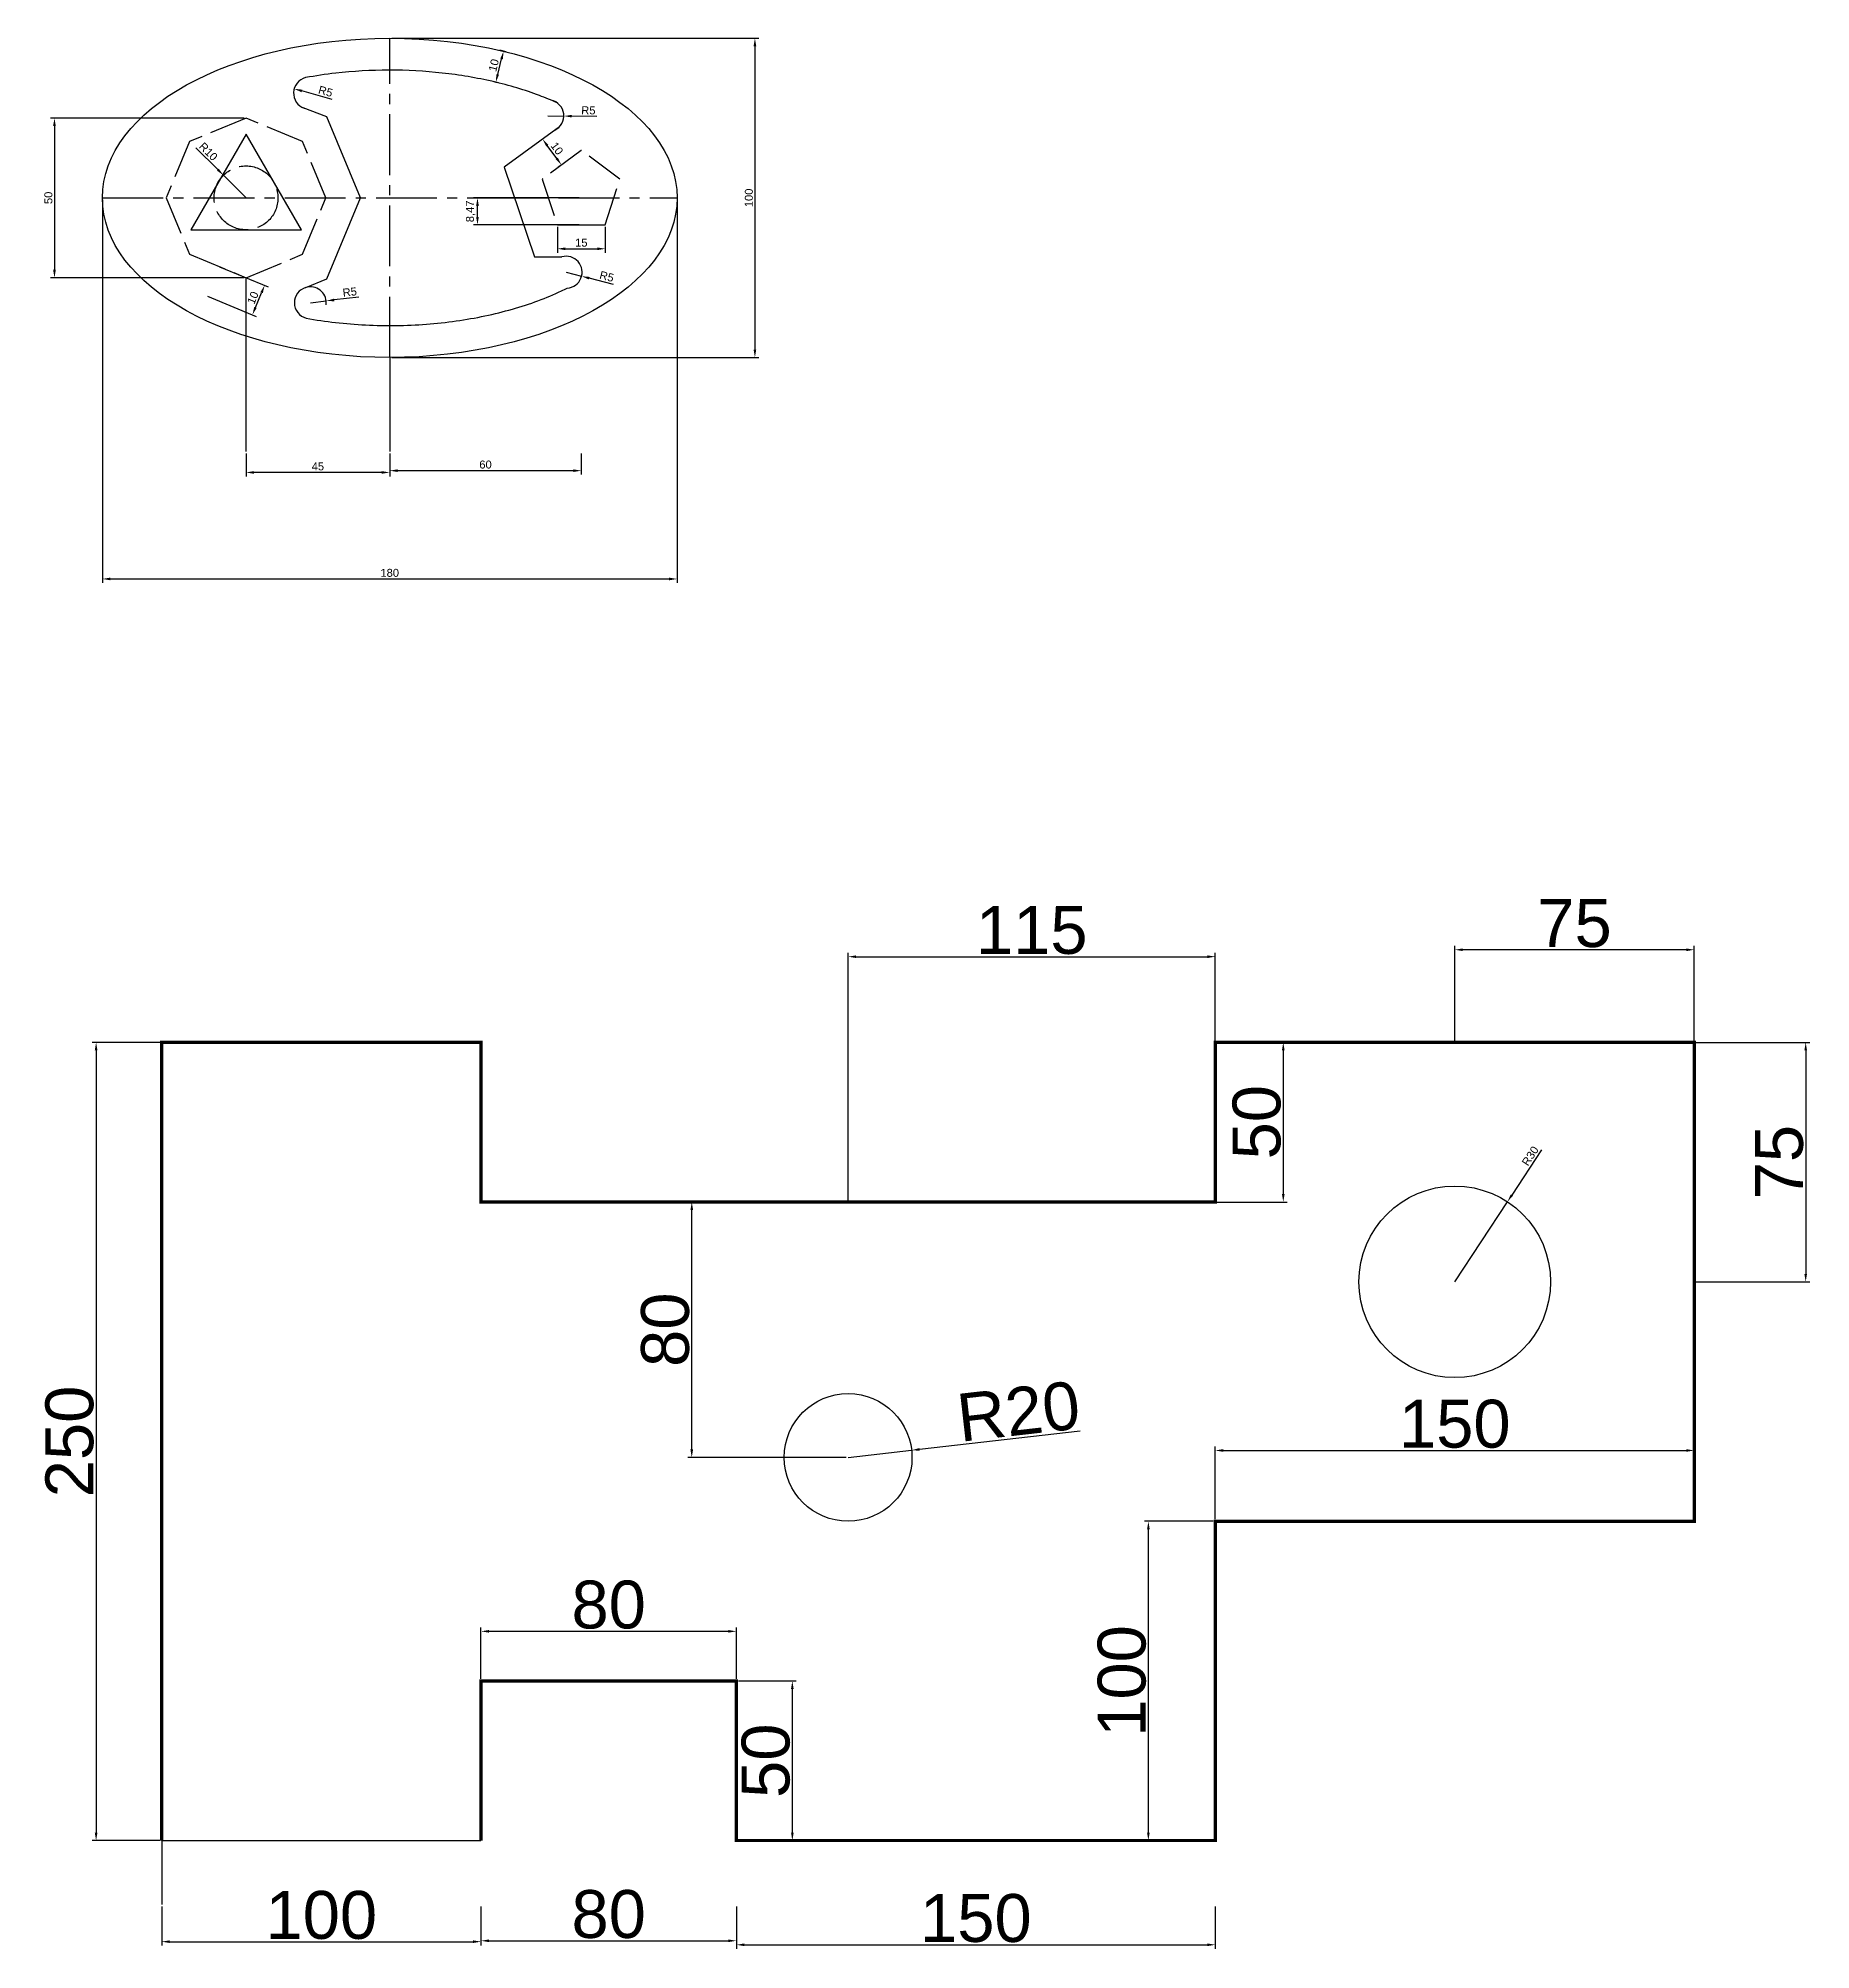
# Model space of a CAD drawing. Header units: millimetres. Extents: x 732 to 2493, y -1056 to 2615.
# Drawn here: x 1571 to 2126, y 1545 to 2144 of the extents above; entities that cross this region are included whole.
import ezdxf

# ---------------------------------------------------------------- set-up
doc = ezdxf.new("R2010")
doc.units = ezdxf.units.MM
doc.linetypes.add('ACAD_ISO02W100', pattern=[15, 12, -3])
doc.linetypes.add('CENTER2', pattern=[28.575, 19.05, -3.175, 3.175, -3.175])
doc.layers.add('Layer2', color=7, linetype='Continuous')
doc.styles.get("Standard").update_dxf_attribs({"font": 'arial.ttf'})
doc.dimstyles.new('ISO-25', dxfattribs={"dimtxt": 2.5, "dimasz": 2.5, "dimexe": 1.25, "dimexo": 0.625, "dimtad": 1, "dimtxsty": 'Standard', "dimcen": 2.5, "dimadec": 0, "dimazin": 0, "dimtfac": 1, "dimtmove": 0, "dimatfit": 3, "dimfxl": 1, "dimarcsym": 0})

# ---------------------------------------------------------------- blocks, each defined once
blk = doc.blocks.new('*D111')
at = {"layer": 'Defpoints', "color": 0, "transparency": 16777216}
for p in [(1636.24, 2014.57), (1681.24, 2014.57), (1636.24, 2008)]:
    blk.add_point(p, dxfattribs=at)
at = {"layer": 'Layer2', "color": 0, "lineweight": -2, "transparency": 16777216}
for p, q in [((1636.24, 2013.94), (1636.24, 2006.75)), ((1681.24, 2013.94), (1681.24, 2006.75)), ((1678.74, 2008), (1638.74, 2008))]:
    blk.add_line(p, q, dxfattribs=at)
at = {"layer": 'Layer2', "color": 0, "transparency": 16777216}
for points in [[(1638.74, 2008.41), (1638.74, 2007.58), (1636.24, 2008)], [(1678.74, 2008.41), (1678.74, 2007.58), (1681.24, 2008)]]:
    blk.add_solid(points, dxfattribs=at)
at = {"layer": 'Layer2', "color": 0, "transparency": 16777216, "insert": (1658.74, 2009.89), "char_height": 2.5, "attachment_point": 5}
blk.add_mtext('45', dxfattribs=at)
blk = doc.blocks.new('*D112')
at = {"layer": 'Defpoints', "color": 0, "transparency": 16777216}
for p in [(1681.24, 2014.57), (1741.24, 2014.57), (1741.24, 2008.56)]:
    blk.add_point(p, dxfattribs=at)
at = {"layer": 'Layer2', "color": 0, "lineweight": -2, "transparency": 16777216}
for p, q in [((1681.24, 2013.94), (1681.24, 2007.31)), ((1741.24, 2013.94), (1741.24, 2007.31)), ((1683.74, 2008.56), (1738.74, 2008.56))]:
    blk.add_line(p, q, dxfattribs=at)
at = {"layer": 'Layer2', "color": 0, "transparency": 16777216}
for points in [[(1683.74, 2008.98), (1683.74, 2008.14), (1681.24, 2008.56)], [(1738.74, 2008.98), (1738.74, 2008.14), (1741.24, 2008.56)]]:
    blk.add_solid(points, dxfattribs=at)
at = {"layer": 'Layer2', "color": 0, "transparency": 16777216, "insert": (1711.24, 2010.46), "char_height": 2.5, "attachment_point": 5}
blk.add_mtext('60', dxfattribs=at)
blk = doc.blocks.new('*D113')
at = {"layer": 'Defpoints', "color": 0, "transparency": 16777216}
for p in [(1681.24, 2144), (1681.24, 2044), (1795.62, 2044)]:
    blk.add_point(p, dxfattribs=at)
at = {"layer": 'Layer2', "color": 0, "lineweight": -2, "transparency": 16777216}
for p, q in [((1681.87, 2144), (1796.87, 2144)), ((1795.62, 2141.5), (1795.62, 2046.5)), ((1681.87, 2044), (1796.87, 2044))]:
    blk.add_line(p, q, dxfattribs=at)
at = {"layer": 'Layer2', "color": 0, "transparency": 16777216}
for points in [[(1795.2, 2141.5), (1796.04, 2141.5), (1795.62, 2144)], [(1795.2, 2046.5), (1796.04, 2046.5), (1795.62, 2044)]]:
    blk.add_solid(points, dxfattribs=at)
at = {"layer": 'Layer2', "color": 0, "transparency": 16777216, "insert": (1793.72, 2094), "char_height": 2.5, "attachment_point": 5, "rotation": 90}
blk.add_mtext('100', dxfattribs=at)
blk = doc.blocks.new('*D114')
at = {"layer": 'Defpoints', "color": 0, "transparency": 16777216}
for p in [(1591.24, 2094), (1771.24, 2094), (1771.24, 1974.64)]:
    blk.add_point(p, dxfattribs=at)
at = {"layer": 'Layer2', "color": 0, "lineweight": -2, "transparency": 16777216}
for p, q in [((1591.24, 2093.38), (1591.24, 1973.39)), ((1771.24, 2093.38), (1771.24, 1973.39)), ((1593.74, 1974.64), (1768.74, 1974.64))]:
    blk.add_line(p, q, dxfattribs=at)
at = {"layer": 'Layer2', "color": 0, "transparency": 16777216}
for points in [[(1593.74, 1975.06), (1593.74, 1974.22), (1591.24, 1974.64)], [(1768.74, 1975.06), (1768.74, 1974.22), (1771.24, 1974.64)]]:
    blk.add_solid(points, dxfattribs=at)
at = {"layer": 'Layer2', "color": 0, "transparency": 16777216, "insert": (1681.24, 1976.54), "char_height": 2.5, "attachment_point": 5}
blk.add_mtext('180', dxfattribs=at)
blk = doc.blocks.new('*D115')
at = {"layer": 'Defpoints', "color": 0, "transparency": 16777216}
for p in [(1636.24, 2119), (1576.24, 2069), (1636.24, 2069)]:
    blk.add_point(p, dxfattribs=at)
at = {"layer": 'Layer2', "color": 0, "lineweight": -2, "transparency": 16777216}
for p, q in [((1635.62, 2119), (1574.99, 2119)), ((1576.24, 2116.5), (1576.24, 2071.5)), ((1635.62, 2069), (1574.99, 2069))]:
    blk.add_line(p, q, dxfattribs=at)
at = {"layer": 'Layer2', "color": 0, "transparency": 16777216}
for points in [[(1575.82, 2116.5), (1576.66, 2116.5), (1576.24, 2119)], [(1575.82, 2071.5), (1576.66, 2071.5), (1576.24, 2069)]]:
    blk.add_solid(points, dxfattribs=at)
at = {"layer": 'Layer2', "color": 0, "transparency": 16777216, "insert": (1574.34, 2094), "char_height": 2.5, "attachment_point": 5, "rotation": 90}
blk.add_mtext('50', dxfattribs=at)
blk = doc.blocks.new('*D116')
at = {"layer": 'Defpoints', "color": 0, "transparency": 16777216}
for p in [(1733.74, 2085.53), (1748.74, 2085.53), (1748.74, 2078.06)]:
    blk.add_point(p, dxfattribs=at)
at = {"layer": 'Layer2', "color": 0, "lineweight": -2, "transparency": 16777216}
for p, q in [((1733.74, 2084.91), (1733.74, 2076.81)), ((1748.74, 2084.91), (1748.74, 2076.81)), ((1736.24, 2078.06), (1746.24, 2078.06))]:
    blk.add_line(p, q, dxfattribs=at)
at = {"layer": 'Layer2', "color": 0, "transparency": 16777216}
for points in [[(1736.24, 2078.48), (1736.24, 2077.64), (1733.74, 2078.06)], [(1746.24, 2078.48), (1746.24, 2077.64), (1748.74, 2078.06)]]:
    blk.add_solid(points, dxfattribs=at)
at = {"layer": 'Layer2', "color": 0, "transparency": 16777216, "insert": (1741.24, 2079.96), "char_height": 2.5, "attachment_point": 5}
blk.add_mtext('15', dxfattribs=at)
blk = doc.blocks.new('*D117')
at = {"layer": 'Defpoints', "color": 0, "transparency": 16777216}
for p in [(1729.12, 2112.4), (1729.17, 2112.44), (1735.09, 2104.38)]:
    blk.add_point(p, dxfattribs=at)
at = {"layer": 'Layer2', "color": 0, "lineweight": -2, "transparency": 16777216}
for p, q in [((1728.67, 2112.07), (1728.11, 2111.66)), ((1733.55, 2106.35), (1730.6, 2110.38)), ((1734.58, 2104.01), (1734.03, 2103.6))]:
    blk.add_line(p, q, dxfattribs=at)
at = {"layer": 'Layer2', "color": 0, "transparency": 16777216}
for points in [[(1730.93, 2110.63), (1730.26, 2110.14), (1729.12, 2112.4)], [(1733.89, 2106.6), (1733.22, 2106.1), (1735.03, 2104.34)]]:
    blk.add_solid(points, dxfattribs=at)
at = {"layer": 'Layer2', "color": 0, "transparency": 16777216, "insert": (1733.61, 2109.49), "char_height": 2.5, "attachment_point": 5, "rotation": 306.27246}
blk.add_mtext('10', dxfattribs=at)
blk = doc.blocks.new('*D118')
at = {"layer": 'Defpoints', "color": 0, "transparency": 16777216}
for p in [(1716.89, 2139.92), (1718.36, 2139.55), (1715.92, 2129.85)]:
    blk.add_point(p, dxfattribs=at)
at = {"layer": 'Layer2', "color": 0, "lineweight": -2, "transparency": 16777216}
for p, q in [((1715.06, 2132.65), (1716.28, 2137.5)), ((1717.75, 2139.7), (1715.68, 2140.23)), ((1715.32, 2130.01), (1713.24, 2130.53))]:
    blk.add_line(p, q, dxfattribs=at)
at = {"layer": 'Layer2', "color": 0, "transparency": 16777216}
for points in [[(1715.88, 2137.6), (1716.68, 2137.4), (1716.89, 2139.92)], [(1714.66, 2132.75), (1715.46, 2132.55), (1714.45, 2130.22)]]:
    blk.add_solid(points, dxfattribs=at)
at = {"layer": 'Layer2', "color": 0, "transparency": 16777216, "insert": (1713.83, 2135.54), "char_height": 2.5, "attachment_point": 5, "rotation": 75.88169}
blk.add_mtext('10', dxfattribs=at)
blk = doc.blocks.new('*D119')
at = {"layer": 'Defpoints', "color": 0, "transparency": 16777216}
for p in [(1627.4, 2072.66), (1642.05, 2066.6), (1623.58, 2063.43)]:
    blk.add_point(p, dxfattribs=at)
at = {"layer": 'Layer2', "color": 0, "lineweight": -2, "transparency": 16777216}
for p, q in [((1627.98, 2072.43), (1643.21, 2066.12)), ((1624.15, 2063.19), (1639.38, 2056.88)), ((1639.18, 2059.67), (1641.1, 2064.29))]:
    blk.add_line(p, q, dxfattribs=at)
at = {"layer": 'Layer2', "color": 0, "transparency": 16777216}
for points in [[(1640.71, 2064.45), (1641.48, 2064.13), (1642.05, 2066.6)], [(1638.8, 2059.83), (1639.57, 2059.51), (1638.23, 2057.36)]]:
    blk.add_solid(points, dxfattribs=at)
at = {"layer": 'Layer2', "color": 0, "transparency": 16777216, "insert": (1638.38, 2062.7), "char_height": 2.5, "attachment_point": 5, "rotation": 67.5}
blk.add_mtext('10', dxfattribs=at)
blk = doc.blocks.new('*D120')
at = {"layer": 'Defpoints', "color": 0, "transparency": 16777216}
for p in [(1629.17, 2101.08), (1636.24, 2094)]:
    blk.add_point(p, dxfattribs=at)
at = {"layer": 'Layer2', "color": 0, "lineweight": -2, "transparency": 16777216}
for p, q in [((1620.54, 2109.72), (1627.41, 2102.85)), ((1636.24, 2094), (1629.17, 2101.08))]:
    blk.add_line(p, q, dxfattribs=at)
at = {"layer": 'Layer2', "color": 0, "transparency": 16777216}
blk.add_solid([(1627.7, 2103.14), (1627.11, 2102.55), (1629.17, 2101.08)], dxfattribs=at)
at = {"layer": 'Layer2', "color": 0, "transparency": 16777216, "insert": (1624.43, 2108.51), "char_height": 2.5, "attachment_point": 5, "rotation": 314.97334}
blk.add_mtext('R10', dxfattribs=at)
blk = doc.blocks.new('*D121')
at = {"layer": 'Defpoints', "color": 0, "transparency": 16777216}
for p in [(1651.32, 2128.17), (1656.13, 2126.81)]:
    blk.add_point(p, dxfattribs=at)
at = {"layer": 'Layer2', "color": 0, "lineweight": -2, "transparency": 16777216}
blk.add_line((1663.18, 2124.82), (1653.73, 2127.49), dxfattribs=at)
at = {"layer": 'Layer2', "color": 0, "transparency": 16777216}
blk.add_solid([(1653.84, 2127.89), (1653.61, 2127.09), (1651.32, 2128.17)], dxfattribs=at)
at = {"layer": 'Layer2', "color": 0, "transparency": 16777216, "insert": (1661.15, 2127.36), "char_height": 2.5, "attachment_point": 5, "rotation": 344.19368}
blk.add_mtext('R5', dxfattribs=at)
blk = doc.blocks.new('*D122')
at = {"layer": 'Defpoints', "color": 0, "transparency": 16777216}
for p in [(1656.38, 2061.15), (1661.35, 2061.73)]:
    blk.add_point(p, dxfattribs=at)
at = {"layer": 'Layer2', "color": 0, "lineweight": -2, "transparency": 16777216}
for p, q in [((1656.38, 2061.15), (1661.35, 2061.73)), ((1671.58, 2062.93), (1663.83, 2062.02))]:
    blk.add_line(p, q, dxfattribs=at)
blk.add_arc((1656.38, 2061.15), 5, 352.36739, 98.7793, dxfattribs=at)
at = {"layer": 'Layer2', "color": 0, "transparency": 16777216}
blk.add_solid([(1663.78, 2062.43), (1663.88, 2061.61), (1661.35, 2061.73)], dxfattribs=at)
at = {"layer": 'Layer2', "color": 0, "transparency": 16777216, "insert": (1668.72, 2064.5), "char_height": 2.5, "attachment_point": 5, "rotation": 6.69134}
blk.add_mtext('R5', dxfattribs=at)
blk = doc.blocks.new('*D123')
at = {"layer": 'Defpoints', "color": 0, "transparency": 16777216}
for p in [(1708.72, 2094), (1741.24, 2094), (1741.24, 2085.53)]:
    blk.add_point(p, dxfattribs=at)
at = {"layer": 'Layer2', "color": 0, "lineweight": -2, "transparency": 16777216}
for p, q in [((1740.62, 2094), (1707.47, 2094)), ((1708.72, 2088.03), (1708.72, 2091.5)), ((1740.62, 2085.53), (1707.47, 2085.53))]:
    blk.add_line(p, q, dxfattribs=at)
at = {"layer": 'Layer2', "color": 0, "transparency": 16777216}
for points in [[(1708.31, 2091.5), (1709.14, 2091.5), (1708.72, 2094)], [(1708.31, 2088.03), (1709.14, 2088.03), (1708.72, 2085.53)]]:
    blk.add_solid(points, dxfattribs=at)
at = {"layer": 'Layer2', "color": 0, "transparency": 16777216, "insert": (1706.6, 2089.77), "char_height": 2.5, "attachment_point": 5, "rotation": 90}
blk.add_mtext('8,47', dxfattribs=at)
blk = doc.blocks.new('*D124')
at = {"layer": 'Defpoints', "color": 0, "transparency": 16777216}
for p in [(1736.49, 2070.71), (1741.33, 2069.46)]:
    blk.add_point(p, dxfattribs=at)
at = {"layer": 'Layer2', "color": 0, "lineweight": -2, "transparency": 16777216}
for p, q in [((1736.49, 2070.71), (1741.33, 2069.46)), ((1751.31, 2066.89), (1743.75, 2068.84))]:
    blk.add_line(p, q, dxfattribs=at)
at = {"layer": 'Layer2', "color": 0, "transparency": 16777216}
blk.add_solid([(1743.86, 2069.24), (1743.65, 2068.43), (1741.33, 2069.46)], dxfattribs=at)
at = {"layer": 'Layer2', "color": 0, "transparency": 16777216, "insert": (1749.22, 2069.39), "char_height": 2.5, "attachment_point": 5, "rotation": 345.5285}
blk.add_mtext('R5', dxfattribs=at)
blk = doc.blocks.new('*D125')
at = {"layer": 'Defpoints', "color": 0, "transparency": 16777216}
for p in [(1730.78, 2119.71), (1735.78, 2119.63)]:
    blk.add_point(p, dxfattribs=at)
at = {"layer": 'Layer2', "color": 0, "lineweight": -2, "transparency": 16777216}
for p, q in [((1730.78, 2119.71), (1735.78, 2119.63)), ((1746.07, 2119.46), (1738.28, 2119.58))]:
    blk.add_line(p, q, dxfattribs=at)
at = {"layer": 'Layer2', "color": 0, "transparency": 16777216}
blk.add_solid([(1738.28, 2120), (1738.27, 2119.17), (1735.78, 2119.63)], dxfattribs=at)
at = {"layer": 'Layer2', "color": 0, "transparency": 16777216, "insert": (1743.46, 2121.4), "char_height": 2.5, "attachment_point": 5, "rotation": 359.06805}
blk.add_mtext('R5', dxfattribs=at)
blk = doc.blocks.new('*D126')
at = {"color": 0, "lineweight": -2, "transparency": 16777216}
for p, q in [((2014.82, 1830.12), (2014.82, 1859.75)), ((2087.32, 1858.5), (2017.32, 1858.5)), ((2089.82, 1830.12), (2089.82, 1859.75))]:
    blk.add_line(p, q, dxfattribs=at)
at = {"color": 0, "transparency": 16777216}
for points in [[(2017.32, 1858.91), (2017.32, 1858.08), (2014.82, 1858.5)], [(2087.32, 1858.91), (2087.32, 1858.08), (2089.82, 1858.5)]]:
    blk.add_solid(points, dxfattribs=at)
at = {"layer": 'Defpoints', "color": 0, "transparency": 16777216}
for p in [(2014.82, 1858.5), (2014.82, 1829.49), (2089.82, 1829.49)]:
    blk.add_point(p, dxfattribs=at)
at = {"color": 0, "transparency": 16777216, "insert": (2052.32, 1866.75), "char_height": 15, "attachment_point": 5}
blk.add_mtext('75', dxfattribs=at)
blk = doc.blocks.new('*D127')
at = {"color": 0, "lineweight": -2, "transparency": 16777216}
for p, q in [((2090.44, 1829.49), (2125.97, 1829.49)), ((2124.72, 1826.99), (2124.72, 1756.99)), ((2090.44, 1754.49), (2125.97, 1754.49))]:
    blk.add_line(p, q, dxfattribs=at)
at = {"color": 0, "transparency": 16777216}
for points in [[(2124.31, 1826.99), (2125.14, 1826.99), (2124.72, 1829.49)], [(2124.31, 1756.99), (2125.14, 1756.99), (2124.72, 1754.49)]]:
    blk.add_solid(points, dxfattribs=at)
at = {"layer": 'Defpoints', "color": 0, "transparency": 16777216}
for p in [(2089.82, 1829.49), (2089.82, 1754.49), (2124.72, 1754.49)]:
    blk.add_point(p, dxfattribs=at)
at = {"color": 0, "transparency": 16777216, "insert": (2116.47, 1791.99), "char_height": 15, "attachment_point": 5, "rotation": 90}
blk.add_mtext('75', dxfattribs=at)
blk = doc.blocks.new('*D128')
at = {"color": 0, "lineweight": -2, "transparency": 16777216}
for p, q in [((1939.19, 1679.49), (1917.6, 1679.49)), ((1918.85, 1581.99), (1918.85, 1676.99)), ((1939.19, 1579.49), (1917.6, 1579.49))]:
    blk.add_line(p, q, dxfattribs=at)
at = {"color": 0, "transparency": 16777216}
for points in [[(1918.44, 1676.99), (1919.27, 1676.99), (1918.85, 1679.49)], [(1918.44, 1581.99), (1919.27, 1581.99), (1918.85, 1579.49)]]:
    blk.add_solid(points, dxfattribs=at)
at = {"layer": 'Defpoints', "color": 0, "transparency": 16777216}
for p in [(1918.85, 1679.49), (1939.82, 1679.49), (1939.82, 1579.49)]:
    blk.add_point(p, dxfattribs=at)
at = {"color": 0, "transparency": 16777216, "insert": (1910.57, 1629.49), "char_height": 15, "attachment_point": 5, "rotation": 90}
blk.add_mtext('100', dxfattribs=at)
blk = doc.blocks.new('*D129')
at = {"color": 0, "lineweight": -2, "transparency": 16777216}
for p, q in [((1939.82, 1680.12), (1939.82, 1702.92)), ((1942.32, 1701.67), (2087.32, 1701.67)), ((2089.82, 1680.12), (2089.82, 1702.92))]:
    blk.add_line(p, q, dxfattribs=at)
at = {"color": 0, "transparency": 16777216}
for points in [[(1942.32, 1702.09), (1942.32, 1701.25), (1939.82, 1701.67)], [(2087.32, 1702.09), (2087.32, 1701.25), (2089.82, 1701.67)]]:
    blk.add_solid(points, dxfattribs=at)
at = {"layer": 'Defpoints', "color": 0, "transparency": 16777216}
for p in [(2089.82, 1701.67), (1939.82, 1679.49), (2089.82, 1679.49)]:
    blk.add_point(p, dxfattribs=at)
at = {"color": 0, "transparency": 16777216, "insert": (2014.82, 1709.95), "char_height": 15, "attachment_point": 5}
blk.add_mtext('150', dxfattribs=at)
blk = doc.blocks.new('*D130')
at = {"color": 0, "lineweight": -2, "transparency": 16777216}
for p, q in [((1940.44, 1829.49), (1962.35, 1829.49)), ((1961.1, 1826.99), (1961.1, 1781.99)), ((1940.44, 1779.49), (1962.35, 1779.49))]:
    blk.add_line(p, q, dxfattribs=at)
at = {"color": 0, "transparency": 16777216}
for points in [[(1960.69, 1826.99), (1961.52, 1826.99), (1961.1, 1829.49)], [(1960.69, 1781.99), (1961.52, 1781.99), (1961.1, 1779.49)]]:
    blk.add_solid(points, dxfattribs=at)
at = {"layer": 'Defpoints', "color": 0, "transparency": 16777216}
for p in [(1939.82, 1829.49), (1939.82, 1779.49), (1961.1, 1779.49)]:
    blk.add_point(p, dxfattribs=at)
at = {"color": 0, "transparency": 16777216, "insert": (1952.82, 1804.49), "char_height": 15, "attachment_point": 5, "rotation": 90}
blk.add_mtext('50', dxfattribs=at)
blk = doc.blocks.new('*D131')
at = {"color": 0, "lineweight": -2, "transparency": 16777216}
for p, q in [((1609.82, 1558.87), (1609.82, 1546.57)), ((1709.82, 1558.87), (1709.82, 1546.57)), ((1612.32, 1547.82), (1707.32, 1547.82))]:
    blk.add_line(p, q, dxfattribs=at)
at = {"color": 0, "transparency": 16777216}
for points in [[(1612.32, 1548.24), (1612.32, 1547.4), (1609.82, 1547.82)], [(1707.32, 1548.24), (1707.32, 1547.4), (1709.82, 1547.82)]]:
    blk.add_solid(points, dxfattribs=at)
at = {"layer": 'Defpoints', "color": 0, "transparency": 16777216}
for p in [(1609.82, 1559.49), (1709.82, 1559.49), (1709.82, 1547.82)]:
    blk.add_point(p, dxfattribs=at)
at = {"color": 0, "transparency": 16777216, "insert": (1659.82, 1556.1), "char_height": 15, "attachment_point": 5}
blk.add_mtext('100', dxfattribs=at)
blk = doc.blocks.new('*D132')
at = {"color": 0, "lineweight": -2, "transparency": 16777216}
for p, q in [((1709.82, 1558.87), (1709.82, 1546.85)), ((1789.82, 1558.87), (1789.82, 1546.85)), ((1712.32, 1548.1), (1787.32, 1548.1))]:
    blk.add_line(p, q, dxfattribs=at)
at = {"color": 0, "transparency": 16777216}
for points in [[(1712.32, 1548.51), (1712.32, 1547.68), (1709.82, 1548.1)], [(1787.32, 1548.51), (1787.32, 1547.68), (1789.82, 1548.1)]]:
    blk.add_solid(points, dxfattribs=at)
at = {"layer": 'Defpoints', "color": 0, "transparency": 16777216}
for p in [(1709.82, 1559.49), (1789.82, 1559.49), (1789.82, 1548.1)]:
    blk.add_point(p, dxfattribs=at)
at = {"color": 0, "transparency": 16777216, "insert": (1749.82, 1556.38), "char_height": 15, "attachment_point": 5}
blk.add_mtext('80', dxfattribs=at)
blk = doc.blocks.new('*D133')
at = {"color": 0, "lineweight": -2, "transparency": 16777216}
for p, q in [((1789.82, 1558.87), (1789.82, 1545.59)), ((1939.82, 1558.87), (1939.82, 1545.59)), ((1792.32, 1546.84), (1937.32, 1546.84))]:
    blk.add_line(p, q, dxfattribs=at)
at = {"color": 0, "transparency": 16777216}
for points in [[(1792.32, 1547.26), (1792.32, 1546.43), (1789.82, 1546.84)], [(1937.32, 1547.26), (1937.32, 1546.43), (1939.82, 1546.84)]]:
    blk.add_solid(points, dxfattribs=at)
at = {"layer": 'Defpoints', "color": 0, "transparency": 16777216}
for p in [(1789.82, 1559.49), (1939.82, 1559.49), (1939.82, 1546.84)]:
    blk.add_point(p, dxfattribs=at)
at = {"color": 0, "transparency": 16777216, "insert": (1864.82, 1555.13), "char_height": 15, "attachment_point": 5}
blk.add_mtext('150', dxfattribs=at)
blk = doc.blocks.new('*D134')
at = {"color": 0, "lineweight": -2, "transparency": 16777216}
for p, q in [((1790.44, 1629.49), (1808.59, 1629.49)), ((1807.34, 1581.99), (1807.34, 1626.99)), ((1790.44, 1579.49), (1808.59, 1579.49))]:
    blk.add_line(p, q, dxfattribs=at)
at = {"color": 0, "transparency": 16777216}
for points in [[(1806.93, 1626.99), (1807.76, 1626.99), (1807.34, 1629.49)], [(1806.93, 1581.99), (1807.76, 1581.99), (1807.34, 1579.49)]]:
    blk.add_solid(points, dxfattribs=at)
at = {"layer": 'Defpoints', "color": 0, "transparency": 16777216}
for p in [(1789.82, 1629.49), (1807.34, 1629.49), (1789.82, 1579.49)]:
    blk.add_point(p, dxfattribs=at)
at = {"color": 0, "transparency": 16777216, "insert": (1799.06, 1604.49), "char_height": 15, "attachment_point": 5, "rotation": 90}
blk.add_mtext('50', dxfattribs=at)
blk = doc.blocks.new('*D135')
at = {"color": 0, "lineweight": -2, "transparency": 16777216}
for p, q in [((1709.82, 1630.12), (1709.82, 1646.27)), ((1787.32, 1645.02), (1712.32, 1645.02)), ((1789.82, 1630.12), (1789.82, 1646.27))]:
    blk.add_line(p, q, dxfattribs=at)
at = {"color": 0, "transparency": 16777216}
for points in [[(1712.32, 1645.44), (1712.32, 1644.61), (1709.82, 1645.02)], [(1787.32, 1645.44), (1787.32, 1644.61), (1789.82, 1645.02)]]:
    blk.add_solid(points, dxfattribs=at)
at = {"layer": 'Defpoints', "color": 0, "transparency": 16777216}
for p in [(1709.82, 1645.02), (1709.82, 1629.49), (1789.82, 1629.49)]:
    blk.add_point(p, dxfattribs=at)
at = {"color": 0, "transparency": 16777216, "insert": (1749.82, 1653.31), "char_height": 15, "attachment_point": 5}
blk.add_mtext('80', dxfattribs=at)
blk = doc.blocks.new('*D136')
at = {"color": 0, "lineweight": -2, "transparency": 16777216}
for p, q in [((1609.19, 1829.49), (1588.03, 1829.49)), ((1589.28, 1826.99), (1589.28, 1581.99)), ((1609.19, 1579.49), (1588.03, 1579.49))]:
    blk.add_line(p, q, dxfattribs=at)
at = {"color": 0, "transparency": 16777216}
for points in [[(1588.86, 1826.99), (1589.7, 1826.99), (1589.28, 1829.49)], [(1588.86, 1581.99), (1589.7, 1581.99), (1589.28, 1579.49)]]:
    blk.add_solid(points, dxfattribs=at)
at = {"layer": 'Defpoints', "color": 0, "transparency": 16777216}
for p in [(1609.82, 1829.49), (1589.28, 1579.49), (1609.82, 1579.49)]:
    blk.add_point(p, dxfattribs=at)
at = {"color": 0, "transparency": 16777216, "insert": (1581, 1704.49), "char_height": 15, "attachment_point": 5, "rotation": 90}
blk.add_mtext('250', dxfattribs=at)
blk = doc.blocks.new('*D137')
at = {"layer": 'Defpoints', "color": 0, "transparency": 16777216}
for p in [(1844.69, 1701.74), (1824.82, 1699.49)]:
    blk.add_point(p, dxfattribs=at)
at = {"layer": 'Layer2', "color": 0, "lineweight": -2, "transparency": 16777216}
for p, q in [((1897.51, 1707.71), (1847.18, 1702.02)), ((1824.82, 1699.49), (1844.69, 1701.74))]:
    blk.add_line(p, q, dxfattribs=at)
at = {"layer": 'Layer2', "color": 0, "transparency": 16777216}
blk.add_solid([(1847.13, 1702.43), (1847.22, 1701.6), (1844.69, 1701.74)], dxfattribs=at)
at = {"layer": 'Layer2', "color": 0, "transparency": 16777216, "insert": (1878.17, 1713.86), "char_height": 15, "attachment_point": 5, "rotation": 6.44912}
blk.add_mtext('R20', dxfattribs=at)
blk = doc.blocks.new('*D138')
at = {"layer": 'Defpoints', "color": 0, "transparency": 16777216}
for p in [(2031.3, 1779.56), (2014.82, 1754.49)]:
    blk.add_point(p, dxfattribs=at)
at = {"layer": 'Layer2', "color": 0, "lineweight": -2, "transparency": 16777216}
for p, q in [((2042.03, 1795.87), (2032.68, 1781.65)), ((2014.82, 1754.49), (2031.3, 1779.56))]:
    blk.add_line(p, q, dxfattribs=at)
at = {"layer": 'Layer2', "color": 0, "transparency": 16777216}
blk.add_solid([(2032.33, 1781.87), (2033.02, 1781.42), (2031.3, 1779.56)], dxfattribs=at)
at = {"layer": 'Layer2', "color": 0, "transparency": 16777216, "insert": (2038.46, 1793.91), "char_height": 2.5, "attachment_point": 5, "rotation": 56.67282}
blk.add_mtext('R30', dxfattribs=at)
blk = doc.blocks.new('*D139')
at = {"layer": 'Defpoints', "color": 0, "transparency": 16777216}
for p in [(1775.84, 1779.49), (1824.82, 1779.49), (1824.82, 1699.49)]:
    blk.add_point(p, dxfattribs=at)
at = {"layer": 'Layer2', "color": 0, "lineweight": -2, "transparency": 16777216}
for p, q in [((1824.19, 1779.49), (1774.59, 1779.49)), ((1775.84, 1701.99), (1775.84, 1776.99)), ((1824.19, 1699.49), (1774.59, 1699.49))]:
    blk.add_line(p, q, dxfattribs=at)
at = {"layer": 'Layer2', "color": 0, "transparency": 16777216}
for points in [[(1775.42, 1776.99), (1776.26, 1776.99), (1775.84, 1779.49)], [(1775.42, 1701.99), (1776.26, 1701.99), (1775.84, 1699.49)]]:
    blk.add_solid(points, dxfattribs=at)
at = {"layer": 'Layer2', "color": 0, "transparency": 16777216, "insert": (1767.56, 1739.49), "char_height": 15, "attachment_point": 5, "rotation": 90}
blk.add_mtext('80', dxfattribs=at)
blk = doc.blocks.new('*D140')
at = {"layer": 'Defpoints', "color": 0, "transparency": 16777216}
for p in [(1939.82, 1856.33), (1824.82, 1779.49), (1939.82, 1779.49)]:
    blk.add_point(p, dxfattribs=at)
at = {"layer": 'Layer2', "color": 0, "lineweight": -2, "transparency": 16777216}
for p, q in [((1824.82, 1780.12), (1824.82, 1857.58)), ((1827.32, 1856.33), (1937.32, 1856.33)), ((1939.82, 1780.12), (1939.82, 1857.58))]:
    blk.add_line(p, q, dxfattribs=at)
at = {"layer": 'Layer2', "color": 0, "transparency": 16777216}
for points in [[(1827.32, 1856.75), (1827.32, 1855.91), (1824.82, 1856.33)], [(1937.32, 1856.75), (1937.32, 1855.91), (1939.82, 1856.33)]]:
    blk.add_solid(points, dxfattribs=at)
at = {"layer": 'Layer2', "color": 0, "transparency": 16777216, "insert": (1882.32, 1864.61), "char_height": 15, "attachment_point": 5}
blk.add_mtext('115', dxfattribs=at)

msp = doc.modelspace()

# ---------------------------------------------------------------- linework, layer by layer
at = {"color": 0}
for q in [(1709.819, 1579.49), (1609.819, 1559.49)]:
    msp.add_line((1609.819, 1579.49), q, dxfattribs=at)
at = {"color": 0, "linetype": 'ByBlock', "const_width": 1}
msp.add_lwpolyline([(1709.819, 1579.49), (1709.819, 1629.49), (1789.819, 1629.49), (1789.819, 1579.49), (1939.819, 1579.49), (1939.819, 1679.49), (2089.819, 1679.49), (2089.819, 1829.49), (1939.819, 1829.49), (1939.819, 1779.49), (1709.819, 1779.49), (1709.819, 1829.49), (1609.819, 1829.49), (1609.819, 1579.49)], dxfattribs=at)
at = {"color": 0, "linetype": 'ByBlock'}
msp.add_circle((2014.819, 1754.49), 30, dxfattribs=at)
at = {"color": 0}
msp.add_circle((1824.819, 1699.49), 20, dxfattribs=at)
at = {"layer": 'Layer2', "color": 0, "linetype": 'CENTER2', "transparency": 33554457}
for p, q in [((1681.241, 2044.003), (1681.241, 2144.003)), ((1591.241, 2094.003), (1771.241, 2094.003))]:
    msp.add_line(p, q, dxfattribs=at)
at = {"layer": 'Layer2', "color": 0}
for p, q in [((1720.353, 2094.003), (1730.9, 2094.003)), ((1730.9, 2094.003), (1720.353, 2094.003)), ((1733.741, 2085.533), (1748.741, 2085.533)), ((1636.241, 2014.567), (1636.241, 2069.003)), ((1681.241, 2044.003), (1681.241, 2014.567))]:
    msp.add_line(p, q, dxfattribs=at)
for points in [[(1655.008, 2065.953), (1661.572, 2068.672), (1672.065, 2094.003), (1661.572, 2119.335), (1654.164, 2122.217)], [(1734.438, 2116.301), (1717.133, 2103.603), (1726.548, 2075.533), (1735.173, 2075.533)]]:
    msp.add_lwpolyline(points, dxfattribs=at)
at = {"layer": 'Layer2', "color": 0, "linetype": 'ACAD_ISO02W100', "transparency": 33554457}
for points in [[(1618.563, 2111.681), (1611.241, 2094.003), (1618.563, 2076.326), (1636.241, 2069.003), (1653.919, 2076.326), (1661.241, 2094.003), (1653.919, 2111.681), (1636.241, 2119.003)], [(1733.741, 2085.533), (1748.741, 2085.533), (1753.311, 2099.86), (1741.241, 2108.89), (1728.936, 2099.86)]]:
    msp.add_lwpolyline(points, close=True, dxfattribs=at)
at = {"layer": 'Layer2', "color": 0}
msp.add_lwpolyline([(1653.562, 2084.003), (1636.241, 2114.003), (1618.921, 2084.003)], close=True, dxfattribs=at)
at = {"layer": 'Layer2', "color": 0, "linetype": 'ACAD_ISO02W100', "transparency": 33554457}
msp.add_circle((1636.241, 2094.003), 10, dxfattribs=at)
at = {"layer": 'Layer2', "color": 0}
for centre, start, end in [((1656.132, 2126.813), 104.183582, 250.666781), ((1730.776, 2119.706), 295.468274, 78.08993), ((1736.493, 2070.711), 274.188513, 105.307688), ((1656.381, 2061.145), 105.941276, 255.291395)]:
    msp.add_arc(centre, 5, start, end, dxfattribs=at)
msp.add_ellipse((1681.241, 2094.003), major_axis=(90, 0), ratio=0.5555556, dxfattribs=at)
for points, knots in [([(1733.653, 2123.796), (1731.872, 2124.594), (1730.019, 2125.356), (1723.594, 2127.766), (1718.731, 2129.226), (1708.512, 2131.594), (1703.157, 2132.501), (1692.2, 2133.71), (1686.598, 2134.012), (1675.397, 2133.994), (1669.799, 2133.674), (1661.136, 2132.689), (1657.988, 2132.224), (1654.907, 2131.66)], [0.89209048, 0.89209048, 0.89209048, 0.89209048, 0.97677784, 0.97677784, 1.17574441, 1.17574441, 1.37471098, 1.37471098, 1.57367754, 1.57367754, 1.77264411, 1.77264411, 1.88870901, 1.88870901, 1.88870901, 1.88870901]), ([(1655.112, 2056.309), (1658.116, 2055.764), (1661.184, 2055.312), (1670.499, 2054.251), (1676.87, 2053.933), (1689.572, 2054.099), (1695.904, 2054.582), (1708.164, 2056.315), (1714.092, 2057.565), (1725.197, 2060.737), (1730.372, 2062.659), (1735.641, 2065.127), (1736.254, 2065.423), (1736.858, 2065.724)], [4.3970447, 4.3970447, 4.3970447, 4.3970447, 4.5101272, 4.5101272, 4.7358362, 4.7358362, 4.9615451, 4.9615451, 5.1872541, 5.1872541, 5.412963, 5.412963, 5.4432347, 5.4432347, 5.4432347, 5.4432347])]:
    msp.add_open_spline(points, degree=3, knots=knots, dxfattribs=at)

# ---------------------------------------------------------------- dimensions: what is measured, and where the dimension line sits
at = {"color": 152, "true_color": 0x2776bb}
for base, p1, p2, picture, middle in [((2014.819, 1858.495), (2089.819, 1829.49), (2014.819, 1829.49), '*D126', (2052.319, 1866.748)), ((2089.819, 1701.669), (1939.819, 1679.49), (2089.819, 1679.49), '*D129', (2014.819, 1709.953)), ((1709.819, 1645.023), (1789.819, 1629.49), (1709.819, 1629.49), '*D135', (1749.819, 1653.306)), ((1709.819, 1547.82), (1609.819, 1559.49), (1709.819, 1559.49), '*D131', (1659.819, 1556.103)), ((1789.819, 1548.097), (1709.819, 1559.49), (1789.819, 1559.49), '*D132', (1749.819, 1556.381)), ((1939.819, 1546.843), (1789.819, 1559.49), (1939.819, 1559.49), '*D133', (1864.819, 1555.127))]:
    dim = msp.add_linear_dim(base=base, p1=p1, p2=p2, dimstyle='ISO-25', override={"dimtxt": 15}, dxfattribs=at)
    dim.commit()
    dim.dimension.update_dxf_attribs({"geometry": picture, "text_midpoint": middle})
for base, p1, p2, picture, middle in [((1589.282, 1579.49), (1609.819, 1829.49), (1609.819, 1579.49), '*D136', (1580.998, 1704.49)), ((1961.104, 1779.49), (1939.819, 1829.49), (1939.819, 1779.49), '*D130', (1952.82, 1804.49)), ((2124.723, 1754.49), (2089.819, 1829.49), (2089.819, 1754.49), '*D127', (2116.471, 1791.99)), ((1918.853, 1679.49), (1939.819, 1579.49), (1939.819, 1679.49), '*D128', (1910.57, 1629.49)), ((1807.343, 1629.49), (1789.819, 1579.49), (1789.819, 1629.49), '*D134', (1799.059, 1604.49))]:
    dim = msp.add_linear_dim(base=base, p1=p1, p2=p2, angle=90, dimstyle='ISO-25', override={"dimtxt": 15}, dxfattribs=at)
    dim.commit()
    dim.dimension.update_dxf_attribs({"geometry": picture, "text_midpoint": middle})
at = {"layer": 'Layer2', "color": 152, "true_color": 0x2776bb}
for base, p1, p2, picture, middle in [((1795.62, 2044.003), (1681.241, 2144.003), (1681.241, 2044.003), '*D113', (1793.719, 2094.003)), ((1576.241, 2069.003), (1636.241, 2119.003), (1636.241, 2069.003), '*D115', (1574.339, 2094.003)), ((1708.725, 2094.003), (1741.241, 2085.533), (1741.241, 2094.003), '*D123', (1706.597, 2089.768))]:
    dim = msp.add_linear_dim(base=base, p1=p1, p2=p2, angle=90, dimstyle='ISO-25', dxfattribs=at)
    dim.commit()
    dim.dimension.update_dxf_attribs({"geometry": picture, "text_midpoint": middle})
for p1, p2, distance, picture, middle in [((1715.921, 2129.854), (1718.361, 2139.552), 1.517, '*D118', (1713.826, 2135.537)), ((1735.088, 2104.375), (1729.172, 2112.437), 0.067, '*D117', (1733.609, 2109.491)), ((1623.575, 2063.426), (1627.402, 2072.664), -15.857, '*D119', (1638.382, 2062.705))]:
    dim = msp.add_aligned_dim(p1=p1, p2=p2, distance=distance, dimstyle='ISO-25', dxfattribs=at)
    dim.commit()
    dim.dimension.update_dxf_attribs({"geometry": picture, "text_midpoint": middle})
for center, mpoint, picture, middle in [((1656.132, 2126.813), (1651.321, 2128.175), '*D121', (1660.63, 2125.539)), ((2014.819, 1754.49), (2031.302, 1779.557), '*D138', (2040.05, 1792.86))]:
    dim = msp.add_radius_dim(center=center, mpoint=mpoint, dimstyle='ISO-25', dxfattribs=at)
    dim.commit()
    dim.dimension.update_dxf_attribs({"geometry": picture, "text_midpoint": middle, "dimtype": 164})
for center, mpoint, picture, middle in [((1730.776, 2119.706), (1735.776, 2119.625), '*D125', (1743.456, 2121.397)), ((1636.241, 2094.003), (1629.173, 2101.078), '*D120', (1624.435, 2108.511)), ((1656.381, 2061.145), (1661.347, 2061.728), '*D122', (1668.724, 2064.502)), ((1736.493, 2070.711), (1741.334, 2069.461), '*D124', (1749.215, 2069.386))]:
    dim = msp.add_radius_dim(center=center, mpoint=mpoint, dimstyle='ISO-25', dxfattribs=at)
    dim.commit()
    dim.dimension.update_dxf_attribs({"geometry": picture, "text_midpoint": middle})
for base, p1, p2, picture, middle in [((1771.241, 1974.641), (1591.241, 2094.003), (1771.241, 2094.003), '*D114', (1681.241, 1976.542)), ((1748.741, 2078.06), (1733.741, 2085.533), (1748.741, 2085.533), '*D116', (1741.241, 2079.962)), ((1636.241, 2007.995), (1681.241, 2014.567), (1636.241, 2014.567), '*D111', (1658.741, 2009.891)), ((1741.241, 2008.56), (1681.241, 2014.567), (1741.241, 2014.567), '*D112', (1711.241, 2010.462))]:
    dim = msp.add_linear_dim(base=base, p1=p1, p2=p2, dimstyle='ISO-25', dxfattribs=at)
    dim.commit()
    dim.dimension.update_dxf_attribs({"geometry": picture, "text_midpoint": middle})
dim = msp.add_linear_dim(base=(1939.819, 1856.328), p1=(1824.819, 1779.49), p2=(1939.819, 1779.49), dimstyle='ISO-25', override={"dimtxt": 15}, dxfattribs=at)
dim.commit()
dim.dimension.update_dxf_attribs({"geometry": '*D140', "text_midpoint": (1882.319, 1864.612)})
dim = msp.add_linear_dim(base=(1775.841, 1779.49), p1=(1824.819, 1699.49), p2=(1824.819, 1779.49), angle=90, dimstyle='ISO-25', override={"dimtxt": 15}, dxfattribs=at)
dim.commit()
dim.dimension.update_dxf_attribs({"geometry": '*D139', "text_midpoint": (1767.557, 1739.49)})
dim = msp.add_radius_dim(center=(1824.819, 1699.49), mpoint=(1844.693, 1701.737), dimstyle='ISO-25', override={"dimtxt": 15}, dxfattribs=at)
dim.commit()
dim.dimension.update_dxf_attribs({"geometry": '*D137', "text_midpoint": (1879.105, 1705.627), "dimtype": 164})

doc.saveas('drawing.dxf')
